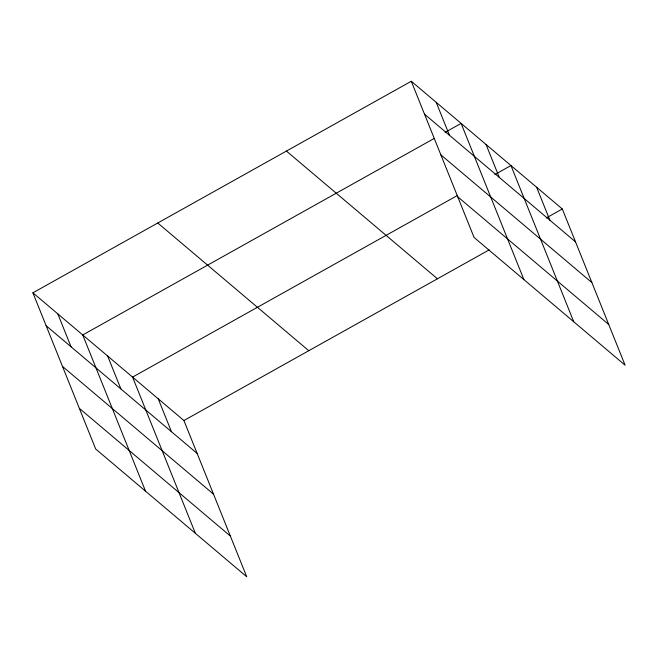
<?xml version="1.0" encoding="UTF-8"?>
<svg xmlns="http://www.w3.org/2000/svg" width="658" height="658" viewBox="0 0 658 658"><rect width="100%" height="100%" fill="white"/><g stroke="black" fill="none" stroke-linecap="round" stroke-linejoin="round"><path stroke-width="0.99" d="M32.9 292.81L183.919 420.528L246.717 576.745L95.698 449.027L32.9 292.81L411.283 81.255L562.302 208.973L625.1 365.19L474.081 237.472L411.283 81.255M434.362 138.361L82.735 334.955L145.533 491.172M445.063 132.381L461.118 123.4L523.916 279.617M457.442 195.467L132.571 377.1L195.368 533.317M494.898 174.526L510.953 165.553L573.751 321.77M183.919 420.528L489.165 249.867M546.247 217.954L562.302 208.973M424.517 114.179L575.536 241.897M440.876 154.86L591.896 282.586M457.729 196.783L608.74 324.501M286.419 151.069L437.438 278.786M157.764 222.996L308.783 350.714M46.134 325.726L197.153 453.444M62.494 366.416L213.505 494.133M79.338 408.338L230.358 536.056M536.632 187.267L549.866 220.183M486.04 144.48L499.274 177.397M436.205 102.327L449.439 135.252M158.241 398.814L171.475 431.738M107.657 356.027L120.891 388.952M57.822 313.882L71.048 346.799"/></g></svg>
